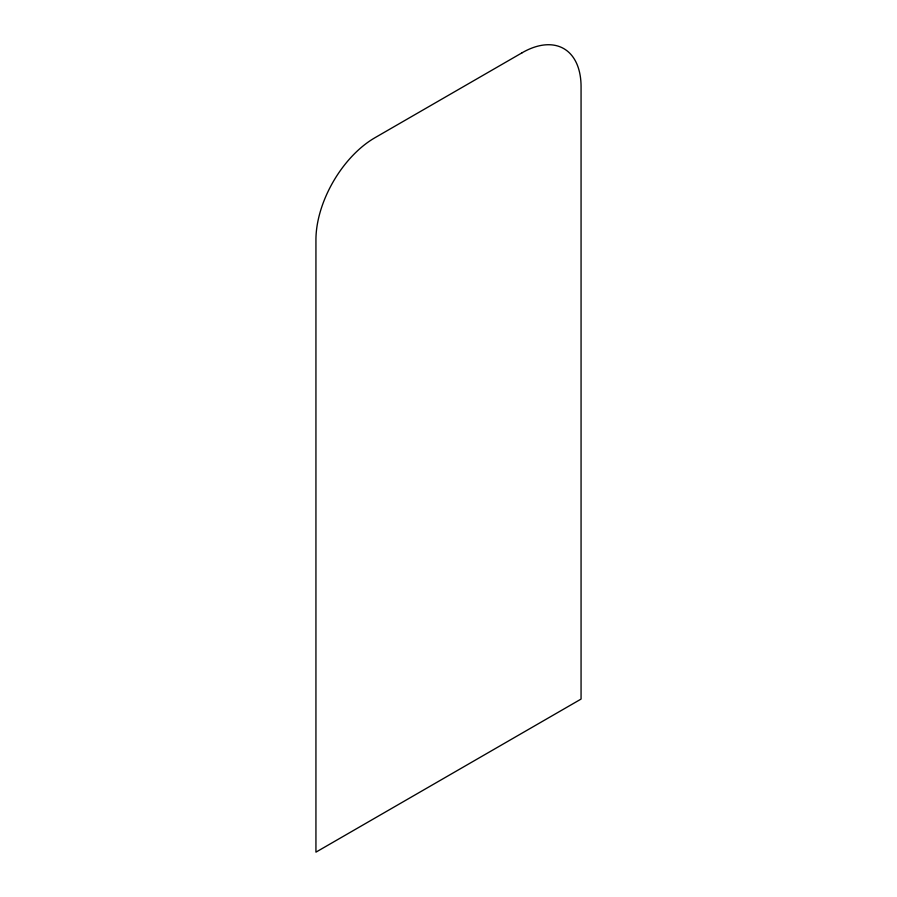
<?xml version="1.0" encoding="UTF-8"?>
<svg xmlns="http://www.w3.org/2000/svg" width="897" height="897" viewBox="0 0 897 897"><rect width="100%" height="100%" fill="white"/><g stroke="black" fill="none" stroke-linecap="round" stroke-linejoin="round"><path stroke-width="1.35" d="M522.155 52.744L374.845 137.79A83.32 48.113 -60 0 0 315.935 239.835L315.935 852.15L581.065 699.077L581.065 86.762A83.32 48.113 -60 0 0 522.155 52.744"/></g></svg>
